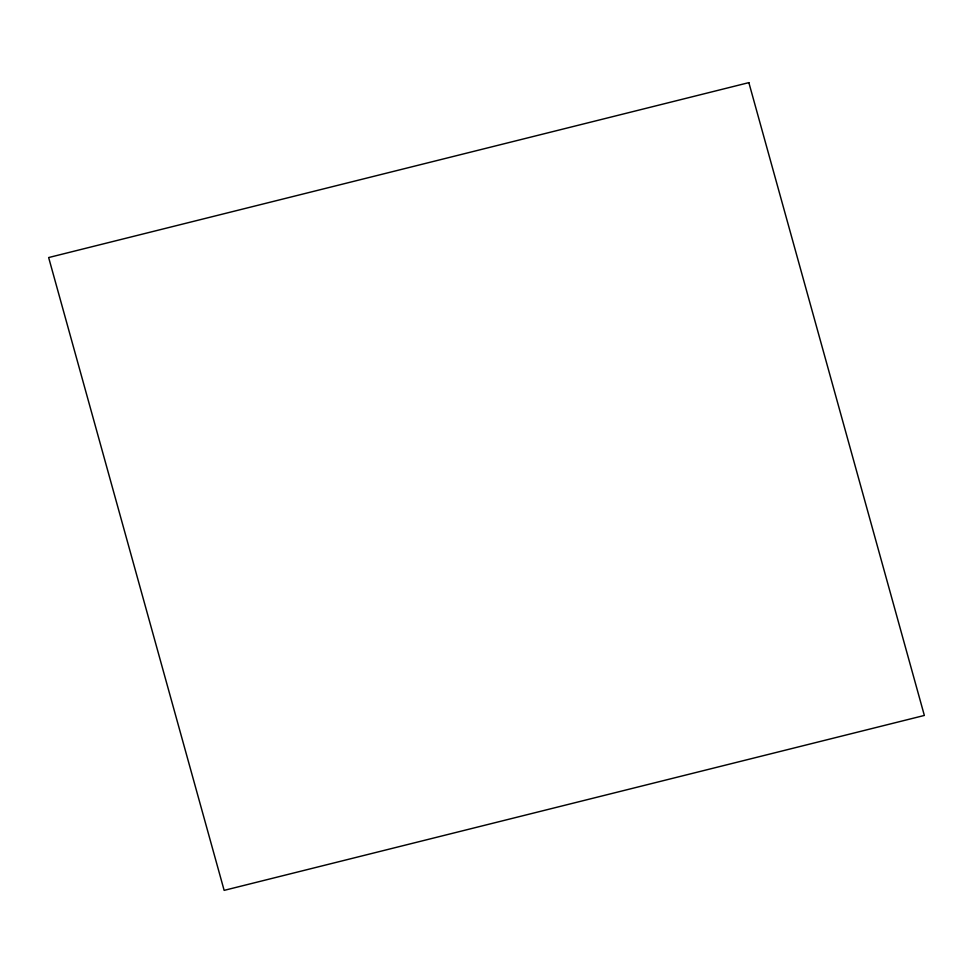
<?xml version="1.0" encoding="UTF-8"?>
<svg xmlns="http://www.w3.org/2000/svg" width="973" height="973" viewBox="0 0 973 973"><rect width="100%" height="100%" fill="white"/><g stroke="black" fill="none" stroke-linecap="round" stroke-linejoin="round"><path stroke-width="1.46" d="M748.857 82.632L48.65 257.553L224.143 890.368L924.35 715.447L748.857 82.632"/></g></svg>
